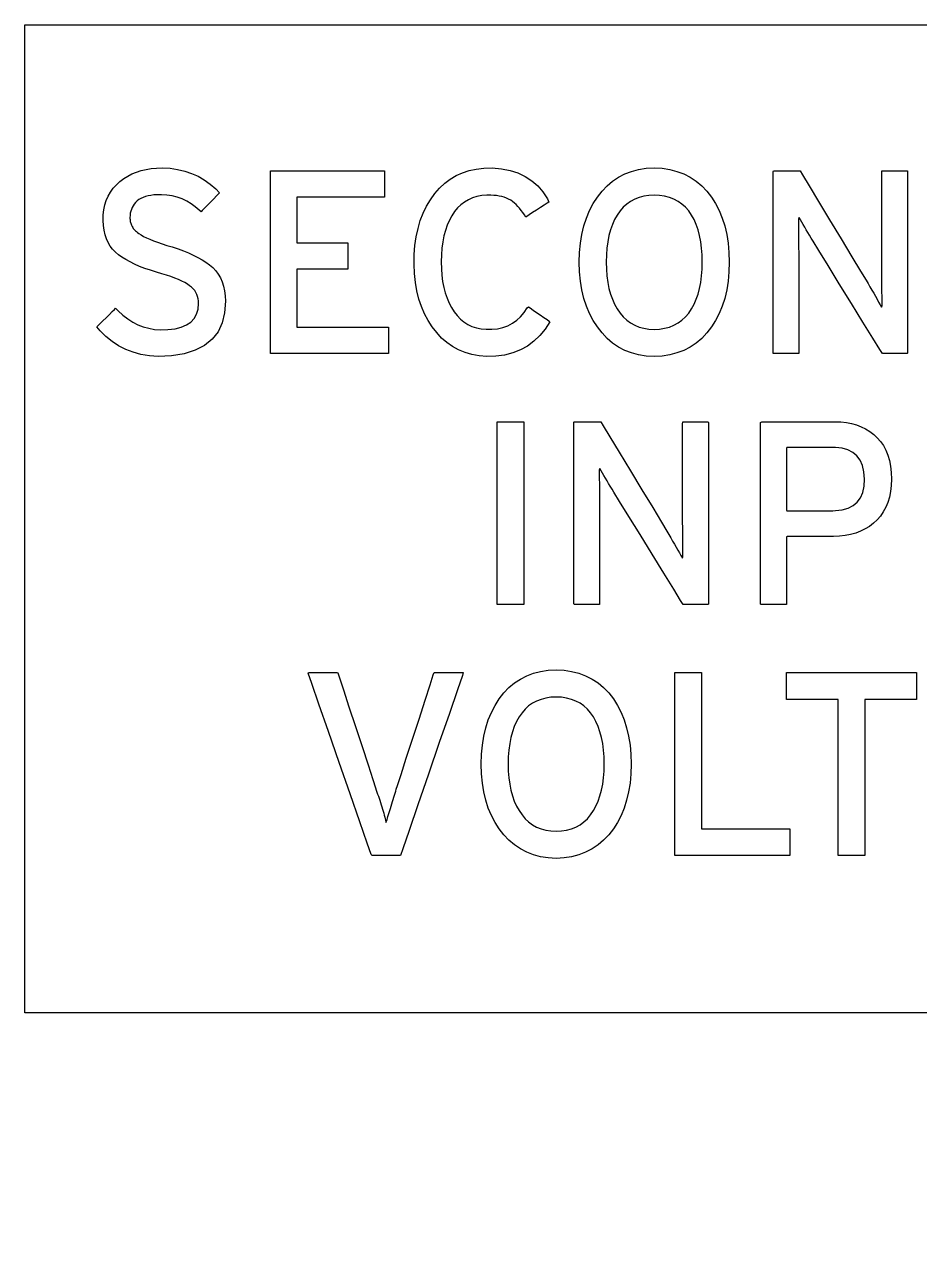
# Model space of a CAD drawing. Extents: x 1 to 47.7, y 0.2 to 33.4.
# Drawn here: x 7.377 to 8.565, y 31.764 to 33.406 of the extents above; entities that cross this region are included whole.
import ezdxf

# ---------------------------------------------------------------- set-up
doc = ezdxf.new("R2010")
doc.units = 0
doc.header["$MEASUREMENT"] = 0
doc.layers.add('6_0____DWG', color=7, linetype='CONTINUOUS')

msp = doc.modelspace()

# ---------------------------------------------------------------- linework, layer by layer
at = {"layer": '6_0____DWG'}
for points in [[(7.3772, 33.4061), (9.6007, 33.4061), (9.6007, 30.031), (8.757, 30.031), (8.757, 32.0937), (7.3772, 32.0937), (7.3772, 33.4061)], [(7.7034, 32.9692), (7.7034, 33.2121), (7.855, 33.2121), (7.855, 33.1769), (7.7386, 33.1769), (7.7386, 33.1165), (7.8062, 33.1165), (7.8062, 33.0813), (7.7386, 33.0813), (7.7386, 33.0044), (7.8601, 33.0044), (7.8601, 32.9692), (7.7034, 32.9692)], [(8.0048, 32.6358), (8.0048, 32.8788), (8.04, 32.8788), (8.04, 32.6358), (8.0048, 32.6358)], [(8.2406, 32.3025), (8.2406, 32.5455), (8.2758, 32.5455), (8.2758, 32.3381), (8.3932, 32.3381), (8.3932, 32.3025), (8.2406, 32.3025)], [(8.4927, 32.5099), (8.4927, 32.3025), (8.4575, 32.3025), (8.4575, 32.5099), (8.3888, 32.5099), (8.3888, 32.5455), (8.5614, 32.5455), (8.5614, 32.5099), (8.4927, 32.5099)]]:
    msp.add_lwpolyline(points, dxfattribs=at)
for points in [[(7.6437, 33.0389), (7.6427, 33.0236), (7.6394, 33.01), (7.6339, 32.9983), (7.6261, 32.9883), (7.6159, 32.9801), (7.6036, 32.9737), (7.5889, 32.9691), (7.5719, 32.9663), (7.5542, 32.9653), (7.5427, 32.9663), (7.5316, 32.9681), (7.5212, 32.971), (7.5113, 32.9747), (7.5019, 32.9795), (7.4931, 32.9852), (7.4849, 32.9918), (7.4772, 32.9994), (7.4729, 33.0047), (7.4744, 33.0062), (7.4773, 33.0091), (7.4811, 33.0128), (7.4853, 33.017), (7.4896, 33.0213), (7.4934, 33.0251), (7.4963, 33.028), (7.4979, 33.0296), (7.5015, 33.0262), (7.5076, 33.0205), (7.514, 33.0155), (7.5207, 33.0112), (7.5275, 33.0077), (7.5346, 33.0049), (7.542, 33.0029), (7.5496, 33.0015), (7.5574, 33.0009), (7.5674, 33.0011), (7.5769, 33.0023), (7.5851, 33.0043), (7.5921, 33.0073), (7.5978, 33.0112), (7.6023, 33.016), (7.6055, 33.0218), (7.6074, 33.0284), (7.6081, 33.0359), (7.608, 33.0393), (7.6076, 33.0422), (7.6068, 33.0451), (7.6058, 33.0478), (7.6045, 33.0504), (7.6029, 33.0529), (7.601, 33.0552), (7.5988, 33.0574), (7.5962, 33.0595), (7.5932, 33.0616), (7.5897, 33.0636), (7.5857, 33.0657), (7.5813, 33.0677), (7.5765, 33.0696), (7.5712, 33.0716), (7.5655, 33.0735), (7.5593, 33.0754), (7.5521, 33.0775), (7.5441, 33.08), (7.5366, 33.0825), (7.5296, 33.0852), (7.5231, 33.0881), (7.517, 33.091), (7.5114, 33.0941), (7.5063, 33.0974), (7.5017, 33.1007), (7.4976, 33.1041), (7.4939, 33.1079), (7.4907, 33.1121), (7.4879, 33.1167), (7.4857, 33.1217), (7.4839, 33.1272), (7.4825, 33.1332), (7.4817, 33.1395), (7.4813, 33.1463), (7.4815, 33.1534), (7.4823, 33.1602), (7.4836, 33.1667), (7.4855, 33.1728), (7.488, 33.1785), (7.4911, 33.1839), (7.4947, 33.189), (7.4989, 33.1936), (7.5036, 33.198), (7.5087, 33.2018), (7.514, 33.2051), (7.5196, 33.2079), (7.5255, 33.2104), (7.5317, 33.2124), (7.5383, 33.214), (7.5451, 33.2151), (7.5523, 33.2158), (7.56, 33.216), (7.5703, 33.2154), (7.5802, 33.214), (7.5897, 33.2118), (7.5988, 33.2087), (7.6075, 33.2048), (7.6157, 33.2001), (7.6235, 33.1945), (7.631, 33.1881), (7.6359, 33.183), (7.6345, 33.1815), (7.6318, 33.1787), (7.6282, 33.1749), (7.624, 33.1706), (7.6198, 33.1663), (7.616, 33.1623), (7.613, 33.1592), (7.6113, 33.1574), (7.6087, 33.1596), (7.6036, 33.1643), (7.5981, 33.1684), (7.5923, 33.1719), (7.5863, 33.1748), (7.5798, 33.1771), (7.5731, 33.1788), (7.5661, 33.1799), (7.5587, 33.1804), (7.5531, 33.1803), (7.5488, 33.18), (7.5447, 33.1795), (7.541, 33.1788), (7.5375, 33.1778), (7.5343, 33.1767), (7.5315, 33.1753), (7.5289, 33.1738), (7.5266, 33.172), (7.5245, 33.17), (7.5227, 33.1679), (7.5211, 33.1657), (7.5198, 33.1634), (7.5188, 33.1609), (7.5179, 33.1584), (7.5173, 33.1557), (7.517, 33.1529), (7.5169, 33.1501), (7.5169, 33.1487), (7.517, 33.1474), (7.5171, 33.146), (7.5174, 33.1448), (7.5176, 33.1435), (7.518, 33.1424), (7.5184, 33.1412), (7.5188, 33.1401), (7.5193, 33.139), (7.5199, 33.1379), (7.5206, 33.1368), (7.5214, 33.1356), (7.5223, 33.1345), (7.5233, 33.1334), (7.5243, 33.1324), (7.5255, 33.1313), (7.5268, 33.1302), (7.5287, 33.1288), (7.5317, 33.1269), (7.5351, 33.125), (7.539, 33.1231), (7.5434, 33.1211), (7.5483, 33.1191), (7.5537, 33.1171), (7.5595, 33.1151), (7.5658, 33.1131), (7.5732, 33.1109), (7.5808, 33.1084), (7.5879, 33.1058), (7.5947, 33.103), (7.6011, 33.1001), (7.6071, 33.0971), (7.6127, 33.0939), (7.6178, 33.0906), (7.6226, 33.0872), (7.627, 33.0835), (7.6308, 33.0794), (7.6342, 33.0749), (7.637, 33.0699), (7.6394, 33.0646), (7.6412, 33.0588), (7.6425, 33.0526), (7.6434, 33.046)], [(8.0747, 33.0117), (8.0683, 33.0019), (8.0612, 32.9932), (8.0534, 32.9857), (8.0447, 32.9793), (8.0354, 32.9742), (8.0252, 32.9702), (8.0144, 32.9674), (8.0027, 32.9657), (7.9909, 32.9654), (7.9807, 32.9662), (7.9711, 32.968), (7.962, 32.9706), (7.9534, 32.9742), (7.9453, 32.9786), (7.9378, 32.9839), (7.9308, 32.99), (7.9243, 32.9971), (7.9182, 33.0049), (7.9128, 33.0132), (7.908, 33.0222), (7.904, 33.0317), (7.9006, 33.0418), (7.8979, 33.0525), (7.896, 33.0638), (7.8947, 33.0757), (7.8942, 33.0882), (7.8944, 33.1009), (7.8954, 33.113), (7.8971, 33.1246), (7.8995, 33.1355), (7.9025, 33.1459), (7.9063, 33.1558), (7.9108, 33.165), (7.916, 33.1737), (7.9218, 33.1818), (7.9281, 33.1891), (7.9349, 33.1955), (7.9422, 33.2011), (7.9501, 33.2058), (7.9585, 33.2096), (7.9674, 33.2125), (7.9768, 33.2145), (7.9868, 33.2157), (7.998, 33.2159), (8.0103, 33.2149), (8.0217, 33.2127), (8.0322, 33.2093), (8.0418, 33.2047), (8.0506, 33.1989), (8.0584, 33.192), (8.0654, 33.184), (8.0715, 33.1747), (8.0733, 33.1704), (8.071, 33.1689), (8.0671, 33.1664), (8.0622, 33.1632), (8.0569, 33.1598), (8.0517, 33.1565), (8.0472, 33.1536), (8.0439, 33.1515), (8.0425, 33.1505), (8.0407, 33.1534), (8.0387, 33.1566), (8.0365, 33.1595), (8.0344, 33.1623), (8.0321, 33.1648), (8.0298, 33.1672), (8.0275, 33.1693), (8.0251, 33.1713), (8.0226, 33.173), (8.0198, 33.1745), (8.0169, 33.1758), (8.0139, 33.1769), (8.0106, 33.1778), (8.0072, 33.1786), (8.0037, 33.1791), (8, 33.1795), (7.9961, 33.1797), (7.9909, 33.1797), (7.9841, 33.1791), (7.9778, 33.1778), (7.9719, 33.176), (7.9663, 33.1736), (7.9612, 33.1706), (7.9564, 33.1669), (7.952, 33.1627), (7.9481, 33.1579), (7.9444, 33.1524), (7.9411, 33.1464), (7.9383, 33.14), (7.9359, 33.133), (7.9339, 33.1256), (7.9324, 33.1178), (7.9313, 33.1094), (7.9306, 33.1006), (7.9304, 33.0914), (7.9306, 33.0821), (7.9312, 33.0734), (7.9322, 33.0651), (7.9337, 33.0572), (7.9356, 33.0499), (7.938, 33.0429), (7.9407, 33.0365), (7.9439, 33.0305), (7.9476, 33.0249), (7.9515, 33.0197), (7.9558, 33.0152), (7.9605, 33.0114), (7.9656, 33.0081), (7.9711, 33.0055), (7.977, 33.0036), (7.9833, 33.0023), (7.9899, 33.0016), (7.9974, 33.0016), (8.005, 33.0024), (8.0121, 33.004), (8.0187, 33.0063), (8.0249, 33.0095), (8.0305, 33.0135), (8.0356, 33.0182), (8.0403, 33.0238), (8.0444, 33.0301), (8.046, 33.0315), (8.0485, 33.0299), (8.0523, 33.0272), (8.0569, 33.024), (8.0619, 33.0206), (8.0667, 33.0172), (8.0708, 33.0144), (8.0736, 33.0125)], [(8.3129, 33.0907), (8.3124, 33.0778), (8.3113, 33.0655), (8.3094, 33.0538), (8.3068, 33.0427), (8.3035, 33.0323), (8.2995, 33.0225), (8.2947, 33.0133), (8.2893, 33.0048), (8.283, 32.9968), (8.2762, 32.9895), (8.2688, 32.9833), (8.2609, 32.9779), (8.2524, 32.9735), (8.2434, 32.9701), (8.2338, 32.9675), (8.2237, 32.9659), (8.213, 32.9653), (8.2024, 32.9659), (8.1924, 32.9675), (8.1829, 32.9701), (8.174, 32.9735), (8.1657, 32.9779), (8.1579, 32.9833), (8.1506, 32.9895), (8.1439, 32.9968), (8.1377, 33.0048), (8.1321, 33.0133), (8.1272, 33.0225), (8.1231, 33.0323), (8.1197, 33.0427), (8.1171, 33.0538), (8.1151, 33.0655), (8.114, 33.0778), (8.1135, 33.0907), (8.114, 33.1037), (8.1151, 33.116), (8.1171, 33.1277), (8.1197, 33.1388), (8.1231, 33.1493), (8.1272, 33.1592), (8.1321, 33.1685), (8.1377, 33.1772), (8.1439, 33.1852), (8.1506, 33.1923), (8.1579, 33.1984), (8.1657, 33.2037), (8.174, 33.208), (8.1829, 33.2114), (8.1924, 33.2139), (8.2024, 33.2154), (8.213, 33.216), (8.2237, 33.2154), (8.2338, 33.2139), (8.2434, 33.2114), (8.2524, 33.208), (8.2609, 33.2037), (8.2688, 33.1984), (8.2762, 33.1923), (8.283, 33.1852), (8.2893, 33.1772), (8.2947, 33.1685), (8.2995, 33.1592), (8.3035, 33.1493), (8.3068, 33.1388), (8.3094, 33.1277), (8.3113, 33.116), (8.3124, 33.1037)], [(8.5161, 32.9692), (8.5127, 32.9747), (8.5036, 32.9896), (8.4904, 33.0109), (8.475, 33.036), (8.4589, 33.0621), (8.444, 33.0864), (8.4318, 33.1062), (8.4241, 33.1187), (8.4217, 33.1227), (8.4194, 33.1265), (8.4172, 33.1302), (8.415, 33.1338), (8.413, 33.1373), (8.411, 33.1406), (8.4091, 33.1439), (8.4072, 33.1471), (8.4055, 33.1501), (8.4047, 33.1481), (8.4048, 33.1423), (8.4048, 33.1363), (8.4048, 33.1301), (8.4048, 33.1236), (8.4049, 33.1171), (8.4049, 33.1103), (8.405, 33.1033), (8.4051, 33.0962), (8.4051, 33.0917), (8.4051, 33.0804), (8.4051, 33.0634), (8.4051, 33.0429), (8.4051, 33.0214), (8.4051, 33.0009), (8.4051, 32.9839), (8.4051, 32.9726), (8.4051, 32.9692), (8.4035, 32.9692), (8.3999, 32.9692), (8.3949, 32.9692), (8.3892, 32.9692), (8.3834, 32.9692), (8.3781, 32.9692), (8.3738, 32.9692), (8.3713, 32.9692), (8.3709, 32.9709), (8.3709, 32.9866), (8.3709, 33.0153), (8.3709, 33.0524), (8.3709, 33.0936), (8.3709, 33.1346), (8.3709, 33.1707), (8.3709, 33.1978), (8.3709, 33.2114), (8.3716, 33.2121), (8.3745, 33.2121), (8.3792, 33.2121), (8.3849, 33.2121), (8.3911, 33.2121), (8.397, 33.2121), (8.402, 33.2121), (8.4055, 33.2121), (8.4068, 33.2121), (8.4101, 33.2067), (8.4188, 33.1923), (8.4313, 33.1715), (8.4461, 33.1471), (8.4614, 33.1217), (8.4757, 33.098), (8.4873, 33.0788), (8.4946, 33.0667), (8.4971, 33.0625), (8.4997, 33.058), (8.5022, 33.0536), (8.5046, 33.0494), (8.5069, 33.0454), (8.5091, 33.0415), (8.5112, 33.0378), (8.5132, 33.0342), (8.5151, 33.0308), (8.5158, 33.0328), (8.5157, 33.0388), (8.5157, 33.045), (8.5156, 33.0513), (8.5156, 33.0579), (8.5155, 33.0646), (8.5155, 33.0714), (8.5155, 33.0785), (8.5155, 33.0857), (8.5155, 33.0901), (8.5155, 33.1014), (8.5155, 33.1183), (8.5155, 33.1387), (8.5155, 33.1602), (8.5155, 33.1805), (8.5155, 33.1975), (8.5155, 33.2087), (8.5155, 33.2121), (8.5171, 33.2121), (8.5207, 33.2121), (8.5256, 33.2121), (8.5313, 33.2121), (8.5372, 33.2121), (8.5425, 33.2121), (8.5468, 33.2121), (8.5493, 33.2121), (8.5497, 33.2104), (8.5497, 33.1947), (8.5497, 33.166), (8.5497, 33.1289), (8.5497, 33.0877), (8.5497, 33.0467), (8.5497, 33.0105), (8.5497, 32.9835), (8.5497, 32.9699), (8.5491, 32.9692), (8.5463, 32.9692), (8.542, 32.9692), (8.5366, 32.9692), (8.5309, 32.9692), (8.5253, 32.9692), (8.5206, 32.9692), (8.5174, 32.9692)], [(8.277, 33.0907), (8.2767, 33.1003), (8.2761, 33.1093), (8.2749, 33.1179), (8.2734, 33.126), (8.2714, 33.1335), (8.2689, 33.1406), (8.266, 33.1472), (8.2627, 33.1533), (8.2589, 33.1588), (8.2546, 33.1636), (8.2499, 33.1678), (8.2449, 33.1714), (8.2393, 33.1744), (8.2334, 33.1767), (8.227, 33.1783), (8.2202, 33.1794), (8.213, 33.1798), (8.2059, 33.1794), (8.1993, 33.1783), (8.193, 33.1767), (8.1872, 33.1744), (8.1817, 33.1714), (8.1767, 33.1678), (8.1721, 33.1636), (8.1678, 33.1588), (8.164, 33.1533), (8.1606, 33.1472), (8.1576, 33.1406), (8.1551, 33.1335), (8.1531, 33.126), (8.1515, 33.1179), (8.1503, 33.1093), (8.1496, 33.1003), (8.1494, 33.0907), (8.1496, 33.0813), (8.1503, 33.0724), (8.1515, 33.0639), (8.1531, 33.0559), (8.1551, 33.0484), (8.1576, 33.0414), (8.1606, 33.0349), (8.164, 33.0288), (8.1678, 33.0232), (8.1721, 33.0181), (8.1767, 33.0137), (8.1817, 33.01), (8.1872, 33.007), (8.193, 33.0046), (8.1993, 33.0029), (8.2059, 33.0019), (8.213, 33.0015), (8.2202, 33.0019), (8.227, 33.0029), (8.2334, 33.0046), (8.2393, 33.007), (8.2449, 33.01), (8.2499, 33.0137), (8.2546, 33.0181), (8.2589, 33.0232), (8.2627, 33.0288), (8.266, 33.0349), (8.2689, 33.0414), (8.2714, 33.0484), (8.2734, 33.0559), (8.2749, 33.0639), (8.2761, 33.0724), (8.2767, 33.0813)], [(8.2516, 32.6358), (8.2482, 32.6414), (8.239, 32.6562), (8.2259, 32.6776), (8.2104, 32.7027), (8.1944, 32.7288), (8.1794, 32.7531), (8.1672, 32.7729), (8.1596, 32.7853), (8.1571, 32.7893), (8.1548, 32.7931), (8.1526, 32.7968), (8.1505, 32.8004), (8.1484, 32.8039), (8.1464, 32.8073), (8.1445, 32.8106), (8.1427, 32.8137), (8.1409, 32.8168), (8.1402, 32.8148), (8.1402, 32.809), (8.1402, 32.8029), (8.1403, 32.7967), (8.1403, 32.7903), (8.1403, 32.7837), (8.1404, 32.7769), (8.1404, 32.77), (8.1405, 32.7628), (8.1405, 32.7584), (8.1405, 32.7471), (8.1405, 32.73), (8.1405, 32.7096), (8.1405, 32.688), (8.1405, 32.6676), (8.1405, 32.6506), (8.1405, 32.6393), (8.1405, 32.6358), (8.1389, 32.6358), (8.1353, 32.6358), (8.1304, 32.6358), (8.1247, 32.6358), (8.1189, 32.6358), (8.1135, 32.6358), (8.1093, 32.6358), (8.1067, 32.6358), (8.1063, 32.6375), (8.1063, 32.6533), (8.1063, 32.6819), (8.1063, 32.7191), (8.1063, 32.7603), (8.1063, 32.8012), (8.1063, 32.8374), (8.1063, 32.8645), (8.1063, 32.878), (8.107, 32.8788), (8.1099, 32.8788), (8.1146, 32.8788), (8.1203, 32.8788), (8.1265, 32.8788), (8.1324, 32.8788), (8.1375, 32.8788), (8.141, 32.8788), (8.1423, 32.8788), (8.1455, 32.8734), (8.1542, 32.8589), (8.1668, 32.8382), (8.1815, 32.8137), (8.1968, 32.7884), (8.2111, 32.7647), (8.2227, 32.7455), (8.23, 32.7333), (8.2325, 32.7292), (8.2351, 32.7247), (8.2376, 32.7203), (8.2401, 32.7161), (8.2424, 32.7121), (8.2446, 32.7082), (8.2466, 32.7045), (8.2486, 32.7009), (8.2505, 32.6975), (8.2512, 32.6994), (8.2512, 32.7054), (8.2511, 32.7116), (8.2511, 32.718), (8.251, 32.7245), (8.251, 32.7312), (8.251, 32.7381), (8.2509, 32.7451), (8.2509, 32.7524), (8.2509, 32.7568), (8.2509, 32.7681), (8.2509, 32.785), (8.2509, 32.8054), (8.2509, 32.8268), (8.2509, 32.8472), (8.2509, 32.8641), (8.2509, 32.8754), (8.251, 32.8788), (8.2525, 32.8788), (8.2561, 32.8788), (8.2611, 32.8788), (8.2668, 32.8788), (8.2726, 32.8788), (8.278, 32.8788), (8.2822, 32.8788), (8.2847, 32.8788), (8.2852, 32.8771), (8.2852, 32.8613), (8.2852, 32.8327), (8.2852, 32.7956), (8.2852, 32.7543), (8.2852, 32.7134), (8.2852, 32.6772), (8.2852, 32.6501), (8.2852, 32.6366), (8.2845, 32.6358), (8.2818, 32.6358), (8.2774, 32.6358), (8.2721, 32.6358), (8.2663, 32.6358), (8.2608, 32.6358), (8.2561, 32.6358), (8.2528, 32.6358)], [(8.5283, 32.8027), (8.5279, 32.7942), (8.527, 32.7862), (8.5254, 32.7787), (8.5233, 32.7717), (8.5207, 32.7651), (8.5174, 32.7591), (8.5136, 32.7535), (8.5091, 32.7485), (8.5042, 32.7439), (8.4989, 32.7398), (8.4932, 32.7363), (8.4872, 32.7333), (8.4807, 32.7309), (8.4739, 32.729), (8.4667, 32.7276), (8.4592, 32.7267), (8.4512, 32.7264), (8.4484, 32.7264), (8.4426, 32.7264), (8.434, 32.7264), (8.4237, 32.7264), (8.413, 32.7264), (8.403, 32.7264), (8.3948, 32.7264), (8.3898, 32.7264), (8.3887, 32.726), (8.3887, 32.7205), (8.3887, 32.7099), (8.3887, 32.6959), (8.3887, 32.6802), (8.3887, 32.6647), (8.3887, 32.651), (8.3887, 32.6409), (8.3887, 32.636), (8.3879, 32.6358), (8.3849, 32.6358), (8.3802, 32.6358), (8.3745, 32.6358), (8.3685, 32.6358), (8.3628, 32.6358), (8.358, 32.6358), (8.355, 32.6358), (8.3542, 32.6363), (8.3542, 32.6493), (8.3542, 32.6765), (8.3542, 32.7133), (8.3542, 32.7549), (8.3542, 32.7969), (8.3542, 32.8344), (8.3542, 32.8629), (8.3542, 32.8777), (8.3559, 32.8788), (8.3639, 32.8788), (8.3769, 32.8788), (8.3929, 32.8788), (8.4101, 32.8788), (8.4265, 32.8788), (8.4404, 32.8788), (8.4497, 32.8788), (8.4535, 32.8788), (8.4611, 32.8785), (8.4683, 32.8777), (8.4752, 32.8763), (8.4818, 32.8745), (8.488, 32.8721), (8.4939, 32.8693), (8.4994, 32.8659), (8.5046, 32.862), (8.5094, 32.8575), (8.5138, 32.8525), (8.5176, 32.847), (8.5208, 32.8409), (8.5234, 32.8343), (8.5255, 32.8272), (8.527, 32.8196), (8.5279, 32.8114)], [(8.4924, 32.8027), (8.4916, 32.8123), (8.4896, 32.8205), (8.4865, 32.8276), (8.4823, 32.8334), (8.4769, 32.838), (8.4704, 32.8414), (8.4627, 32.8436), (8.4539, 32.8445), (8.4503, 32.8446), (8.4442, 32.8446), (8.4349, 32.8446), (8.4238, 32.8446), (8.4123, 32.8446), (8.4018, 32.8446), (8.3936, 32.8446), (8.3892, 32.8446), (8.3887, 32.8433), (8.3887, 32.8362), (8.3887, 32.8246), (8.3887, 32.8102), (8.3887, 32.7949), (8.3887, 32.7806), (8.3887, 32.7689), (8.3887, 32.7619), (8.3892, 32.7606), (8.3936, 32.7606), (8.4018, 32.7606), (8.4123, 32.7606), (8.4238, 32.7606), (8.4349, 32.7606), (8.4442, 32.7606), (8.4503, 32.7606), (8.4539, 32.7607), (8.4629, 32.7617), (8.4707, 32.7639), (8.4773, 32.7673), (8.4828, 32.772), (8.487, 32.7779), (8.49, 32.7849), (8.4918, 32.7932)], [(7.8762, 32.3025), (7.8748, 32.3025), (7.871, 32.3025), (7.8655, 32.3025), (7.8591, 32.3025), (7.8525, 32.3025), (7.8463, 32.3025), (7.8414, 32.3025), (7.8384, 32.3025), (7.8373, 32.3038), (7.8321, 32.3188), (7.8222, 32.3471), (7.8093, 32.3844), (7.7949, 32.4259), (7.7805, 32.4672), (7.7678, 32.5038), (7.7583, 32.5312), (7.7536, 32.5447), (7.7541, 32.5455), (7.7574, 32.5455), (7.7627, 32.5455), (7.7691, 32.5455), (7.776, 32.5455), (7.7825, 32.5455), (7.788, 32.5455), (7.7918, 32.5455), (7.793, 32.5454), (7.7952, 32.5387), (7.8005, 32.5226), (7.8078, 32.5001), (7.8163, 32.4741), (7.8251, 32.4474), (7.8331, 32.423), (7.8394, 32.4037), (7.8431, 32.3923), (7.8441, 32.3894), (7.845, 32.3868), (7.8458, 32.3841), (7.8468, 32.3814), (7.8477, 32.3787), (7.8486, 32.3759), (7.8496, 32.373), (7.8505, 32.3701), (7.8515, 32.3672), (7.8523, 32.3642), (7.8531, 32.3613), (7.8539, 32.3586), (7.8546, 32.3561), (7.8552, 32.3537), (7.8558, 32.3515), (7.8564, 32.3494), (7.8569, 32.3475), (7.8573, 32.3464), (7.8578, 32.3482), (7.8583, 32.3502), (7.8589, 32.3523), (7.8595, 32.3546), (7.8603, 32.357), (7.8611, 32.3596), (7.8619, 32.3623), (7.8629, 32.3652), (7.8638, 32.3683), (7.8647, 32.3713), (7.8656, 32.3742), (7.8665, 32.3771), (7.8673, 32.3799), (7.8682, 32.3827), (7.869, 32.3854), (7.8698, 32.3881), (7.8706, 32.3907), (7.8722, 32.3957), (7.8769, 32.4102), (7.8838, 32.4317), (7.8921, 32.4572), (7.9008, 32.4839), (7.9089, 32.5089), (7.9155, 32.5294), (7.9197, 32.5424), (7.9208, 32.5455), (7.923, 32.5455), (7.9273, 32.5455), (7.9332, 32.5455), (7.9399, 32.5455), (7.9465, 32.5455), (7.9525, 32.5455), (7.957, 32.5455), (7.9594, 32.5455), (7.9584, 32.5417), (7.9518, 32.5226), (7.9411, 32.4914), (7.9277, 32.4525), (7.9133, 32.4106), (7.8994, 32.3701), (7.8876, 32.3356), (7.8793, 32.3115)], [(8.1826, 32.4241), (8.1822, 32.4111), (8.181, 32.3988), (8.1791, 32.3871), (8.1765, 32.3761), (8.1732, 32.3656), (8.1692, 32.3558), (8.1645, 32.3466), (8.159, 32.3381), (8.1528, 32.3301), (8.1459, 32.3229), (8.1385, 32.3166), (8.1306, 32.3113), (8.1221, 32.3069), (8.1131, 32.3034), (8.1035, 32.3009), (8.0934, 32.2993), (8.0828, 32.2986), (8.0722, 32.2993), (8.0621, 32.3009), (8.0527, 32.3034), (8.0438, 32.3069), (8.0354, 32.3113), (8.0276, 32.3166), (8.0203, 32.3229), (8.0136, 32.3301), (8.0074, 32.3381), (8.0018, 32.3466), (7.997, 32.3558), (7.9928, 32.3656), (7.9894, 32.3761), (7.9868, 32.3871), (7.9849, 32.3988), (7.9837, 32.4111), (7.9832, 32.4241), (7.9837, 32.437), (7.9849, 32.4493), (7.9868, 32.4611), (7.9894, 32.4722), (7.9928, 32.4827), (7.997, 32.4925), (8.0018, 32.5018), (8.0074, 32.5105), (8.0136, 32.5185), (8.0203, 32.5256), (8.0276, 32.5318), (8.0354, 32.537), (8.0438, 32.5413), (8.0527, 32.5447), (8.0621, 32.5472), (8.0722, 32.5487), (8.0828, 32.5494), (8.0934, 32.5487), (8.1035, 32.5472), (8.1131, 32.5447), (8.1221, 32.5413), (8.1306, 32.537), (8.1385, 32.5318), (8.1459, 32.5256), (8.1528, 32.5185), (8.159, 32.5105), (8.1645, 32.5018), (8.1692, 32.4925), (8.1732, 32.4827), (8.1765, 32.4722), (8.1791, 32.4611), (8.181, 32.4493), (8.1822, 32.437)], [(8.1467, 32.4241), (8.1465, 32.4336), (8.1458, 32.4427), (8.1447, 32.4512), (8.1431, 32.4593), (8.1411, 32.4669), (8.1387, 32.4739), (8.1358, 32.4805), (8.1324, 32.4866), (8.1286, 32.4921), (8.1244, 32.497), (8.1197, 32.5012), (8.1146, 32.5048), (8.1091, 32.5077), (8.1031, 32.51), (8.0968, 32.5117), (8.09, 32.5127), (8.0828, 32.5131), (8.0757, 32.5127), (8.069, 32.5117), (8.0628, 32.51), (8.0569, 32.5077), (8.0515, 32.5048), (8.0464, 32.5012), (8.0418, 32.497), (8.0376, 32.4921), (8.0337, 32.4866), (8.0303, 32.4805), (8.0273, 32.4739), (8.0248, 32.4669), (8.0228, 32.4593), (8.0212, 32.4512), (8.0201, 32.4427), (8.0194, 32.4336), (8.0192, 32.4241), (8.0194, 32.4146), (8.0201, 32.4057), (8.0212, 32.3972), (8.0228, 32.3892), (8.0248, 32.3818), (8.0273, 32.3747), (8.0303, 32.3682), (8.0337, 32.3622), (8.0376, 32.3565), (8.0418, 32.3515), (8.0464, 32.3471), (8.0515, 32.3433), (8.0569, 32.3403), (8.0628, 32.3379), (8.069, 32.3362), (8.0757, 32.3352), (8.0828, 32.3349), (8.09, 32.3352), (8.0968, 32.3362), (8.1031, 32.3379), (8.1091, 32.3403), (8.1146, 32.3433), (8.1197, 32.3471), (8.1244, 32.3515), (8.1286, 32.3565), (8.1324, 32.3622), (8.1358, 32.3682), (8.1387, 32.3747), (8.1411, 32.3818), (8.1431, 32.3892), (8.1447, 32.3972), (8.1458, 32.4057), (8.1465, 32.4146)]]:
    msp.add_lwpolyline(points, close=True, dxfattribs=at)

doc.saveas('drawing.dxf')
